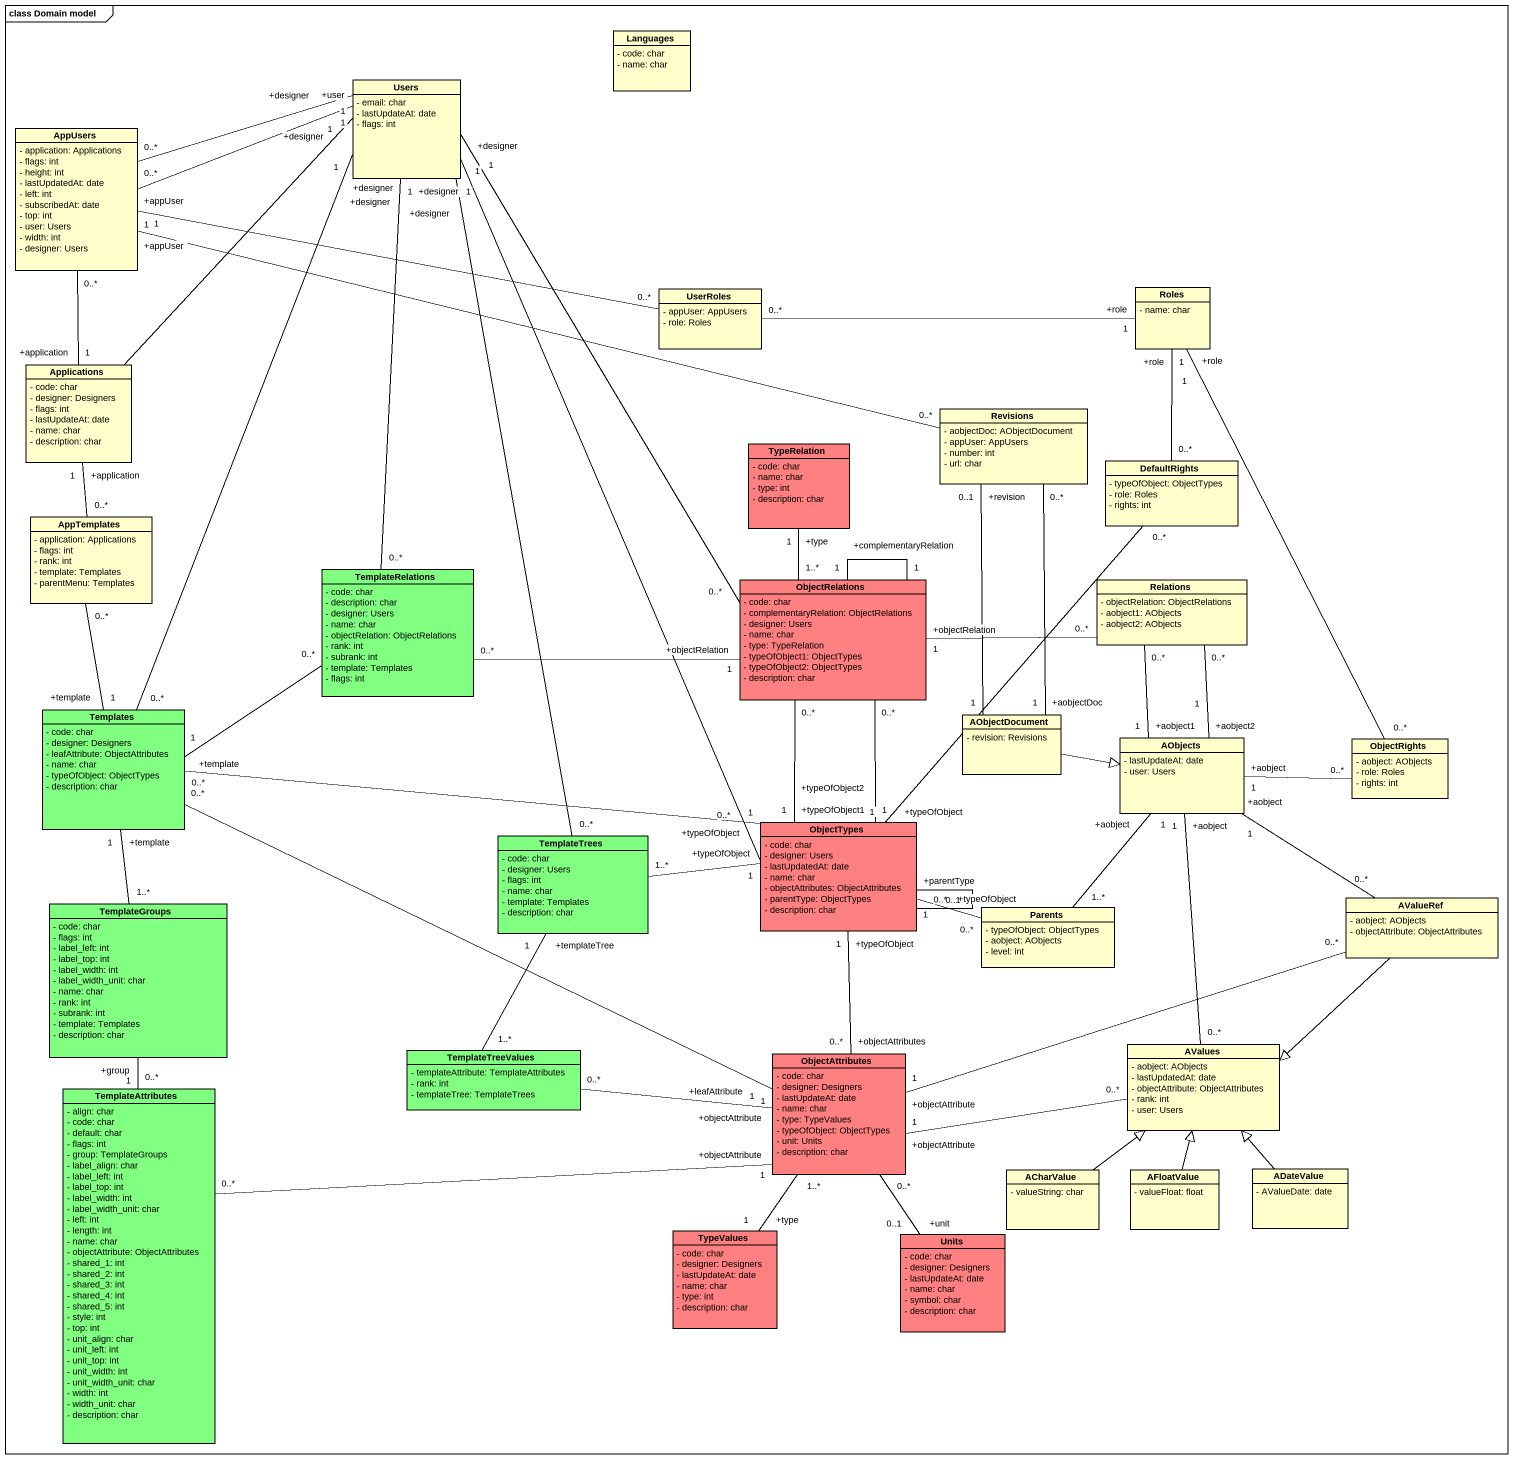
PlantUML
@startuml
mainframe class Domain model
hide circle
hide empty members
skinparam classAttributeIconSize 0
class Languages {
  - code: char
  - name: char
}
class Users {
  - email: char
  - lastUpdateAt: date
  - flags: int
}
class AppUsers {
  - application: Applications
  - flags: int
  - height: int
  - lastUpdatedAt: date
  - left: int
  - subscribedAt: date
  - top: int
  - user: Users
  - width: int
  - designer: Users
}
class UserRoles {
  - appUser: AppUsers
  - role: Roles
}
class Roles {
  - name: char
}
class Applications {
  - code: char
  - designer: Designers
  - flags: int
  - lastUpdateAt: date
  - name: char
  - description: char
}
class Revisions {
  - aobjectDoc: AObjectDocument
  - appUser: AppUsers
  - number: int
  - url: char
}
class TypeRelation #FF8080 {
  - code: char
  - name: char
  - type: int
  - description: char
}
class DefaultRights {
  - typeOfObject: ObjectTypes
  - role: Roles
  - rights: int
}
class AppTemplates {
  - application: Applications
  - flags: int
  - rank: int
  - template: Templates
  - parentMenu: Templates
}
class TemplateRelations #80FF80 {
  - code: char
  - description: char
  - designer: Users
  - name: char
  - objectRelation: ObjectRelations
  - rank: int
  - subrank: int
  - template: Templates
  - flags: int
}
class ObjectRelations #FF8080 {
  - code: char
  - complementaryRelation: ObjectRelations
  - designer: Users
  - name: char
  - type: TypeRelation
  - typeOfObject1: ObjectTypes
  - typeOfObject2: ObjectTypes
  - description: char
}
class Relations {
  - objectRelation: ObjectRelations
  - aobject1: AObjects
  - aobject2: AObjects
}
class Templates #80FF80 {
  - code: char
  - designer: Designers
  - leafAttribute: ObjectAttributes
  - name: char
  - typeOfObject: ObjectTypes
  - description: char
}
class AObjectDocument {
  - revision: Revisions
}
class AObjects {
  - lastUpdateAt: date
  - user: Users
}
class ObjectRights {
  - aobject: AObjects
  - role: Roles
  - rights: int
}
class TemplateTrees #80FF80 {
  - code: char
  - designer: Users
  - flags: int
  - name: char
  - template: Templates
  - description: char
}
class ObjectTypes #FF8080 {
  - code: char
  - designer: Users
  - lastUpdatedAt: date
  - name: char
  - objectAttributes: ObjectAttributes
  - parentType: ObjectTypes
  - description: char
}
class TemplateGroups #80FF80 {
  - code: char
  - flags: int
  - label_left: int
  - label_top: int
  - label_width: int
  - label_width_unit: char
  - name: char
  - rank: int
  - subrank: int
  - template: Templates
  - description: char
}
class Parents {
  - typeOfObject: ObjectTypes
  - aobject: AObjects
  - level: int
}
class AValueRef {
  - aobject: AObjects
  - objectAttribute: ObjectAttributes
}
class TemplateTreeValues #80FF80 {
  - templateAttribute: TemplateAttributes
  - rank: int
  - templateTree: TemplateTrees
}
class ObjectAttributes #FF8080 {
  - code: char
  - designer: Designers
  - lastUpdateAt: date
  - name: char
  - type: TypeValues
  - typeOfObject: ObjectTypes
  - unit: Units
  - description: char
}
class AValues {
  - aobject: AObjects
  - lastUpdatedAt: date
  - objectAttribute: ObjectAttributes
  - rank: int
  - user: Users
}
class TemplateAttributes #80FF80 {
  - align: char
  - code: char
  - default: char
  - flags: int
  - group: TemplateGroups
  - label_align: char
  - label_left: int
  - label_top: int
  - label_width: int
  - label_width_unit: char
  - left: int
  - length: int
  - name: char
  - objectAttribute: ObjectAttributes
  - shared_1: int
  - shared_2: int
  - shared_3: int
  - shared_4: int
  - shared_5: int
  - style: int
  - top: int
  - unit_align: char
  - unit_left: int
  - unit_top: int
  - unit_width: int
  - unit_width_unit: char
  - width: int
  - width_unit: char
  - description: char
}
class ACharValue {
  - valueString: char
}
class AFloatValue {
  - valueFloat: float
}
class ADateValue {
  - AValueDate: date
}
class TypeValues #FF8080 {
  - code: char
  - designer: Designers
  - lastUpdateAt: date
  - name: char
  - type: int
  - description: char
}
class Units #FF8080 {
  - code: char
  - designer: Designers
  - lastUpdateAt: date
  - name: char
  - symbol: char
  - description: char
}
AppUsers "0..*" -right- "+user\n1" Users
AppUsers "0..*" -right- "+designer\n1" Users
AppUsers "0..*" -- "+application\n1" Applications
UserRoles "0..*" -left- "+appUser\n1" AppUsers
UserRoles "0..*" -right- "+role\n1" Roles
Applications -up- "+designer\n1" Users
Revisions "0..*" -left- "+appUser\n1" AppUsers
Revisions "0..*" -- "+aobjectDoc\n1" AObjectDocument
DefaultRights "0..*" -up- "+role\n1" Roles
DefaultRights "0..*" -- "+typeOfObject\n1" ObjectTypes
AppTemplates "0..*" -up- "+application\n1" Applications
AppTemplates "0..*" -- "+template\n1" Templates
TemplateRelations "0..*" -up- "+designer\n1" Users
TemplateRelations "0..*" -right- "+objectRelation\n1" ObjectRelations
TemplateRelations "0..*" -left- "+template\n1" Templates
ObjectRelations "0..*" -up- "+designer\n1" Users
ObjectRelations "1..*" -up- "+type\n1" TypeRelation
ObjectRelations "1" -- "+complementaryRelation\n1" ObjectRelations
ObjectRelations "0..*" -- "+typeOfObject1\n1" ObjectTypes
ObjectRelations "0..*" -- "+typeOfObject2\n1" ObjectTypes
Relations "0..*" -left- "+objectRelation\n1" ObjectRelations
Relations "0..*" -- "+aobject1\n1" AObjects
Relations "0..*" -- "+aobject2\n1" AObjects
Templates "0..*" -up- "+designer\n1" Users
Templates "0..*" -right- "+typeOfObject\n1" ObjectTypes
Templates "0..*" -right- "+leafAttribute\n1" ObjectAttributes
AObjectDocument "1" -up- "+revision\n0..1" Revisions
AObjectDocument -right-|> AObjects
ObjectRights "0..*" -up- "+role\n1" Roles
ObjectRights "0..*" -left- "+aobject\n1" AObjects
TemplateTrees "0..*" -up- "+designer\n1" Users
TemplateTrees "1..*" -right- "+typeOfObject\n1" ObjectTypes
ObjectTypes "0..*" -up- "+designer\n1" Users
ObjectTypes "0..*" -- "+parentType\n0..1" ObjectTypes
TemplateGroups "1..*" -up- "+template\n1" Templates
Parents "1..*" -up- "+aobject\n1" AObjects
Parents "0..*" -left- "+typeOfObject\n1" ObjectTypes
AValueRef "0..*" -up- "+aobject\n1" AObjects
AValueRef "0..*" -left- "+objectAttribute\n1" ObjectAttributes
AValueRef --|> AValues
TemplateTreeValues "1..*" -up- "+templateTree\n1" TemplateTrees
TemplateTreeValues "0..*" -right- "+objectAttribute\n1" ObjectAttributes
ObjectAttributes "+objectAttributes\n0..*" -up- "+typeOfObject\n1" ObjectTypes
ObjectAttributes "1..*" -- "+type\n1" TypeValues
ObjectAttributes "0..*" -- "+unit\n0..1" Units
AValues "0..*" -up- "+aobject\n1" AObjects
AValues "0..*" -left- "+objectAttribute\n1" ObjectAttributes
TemplateAttributes "0..*" -up- "+group\n1" TemplateGroups
TemplateAttributes "0..*" -right- "+objectAttribute\n1" ObjectAttributes
ACharValue -up-|> AValues
AFloatValue -up-|> AValues
ADateValue -up-|> AValues
@enduml
